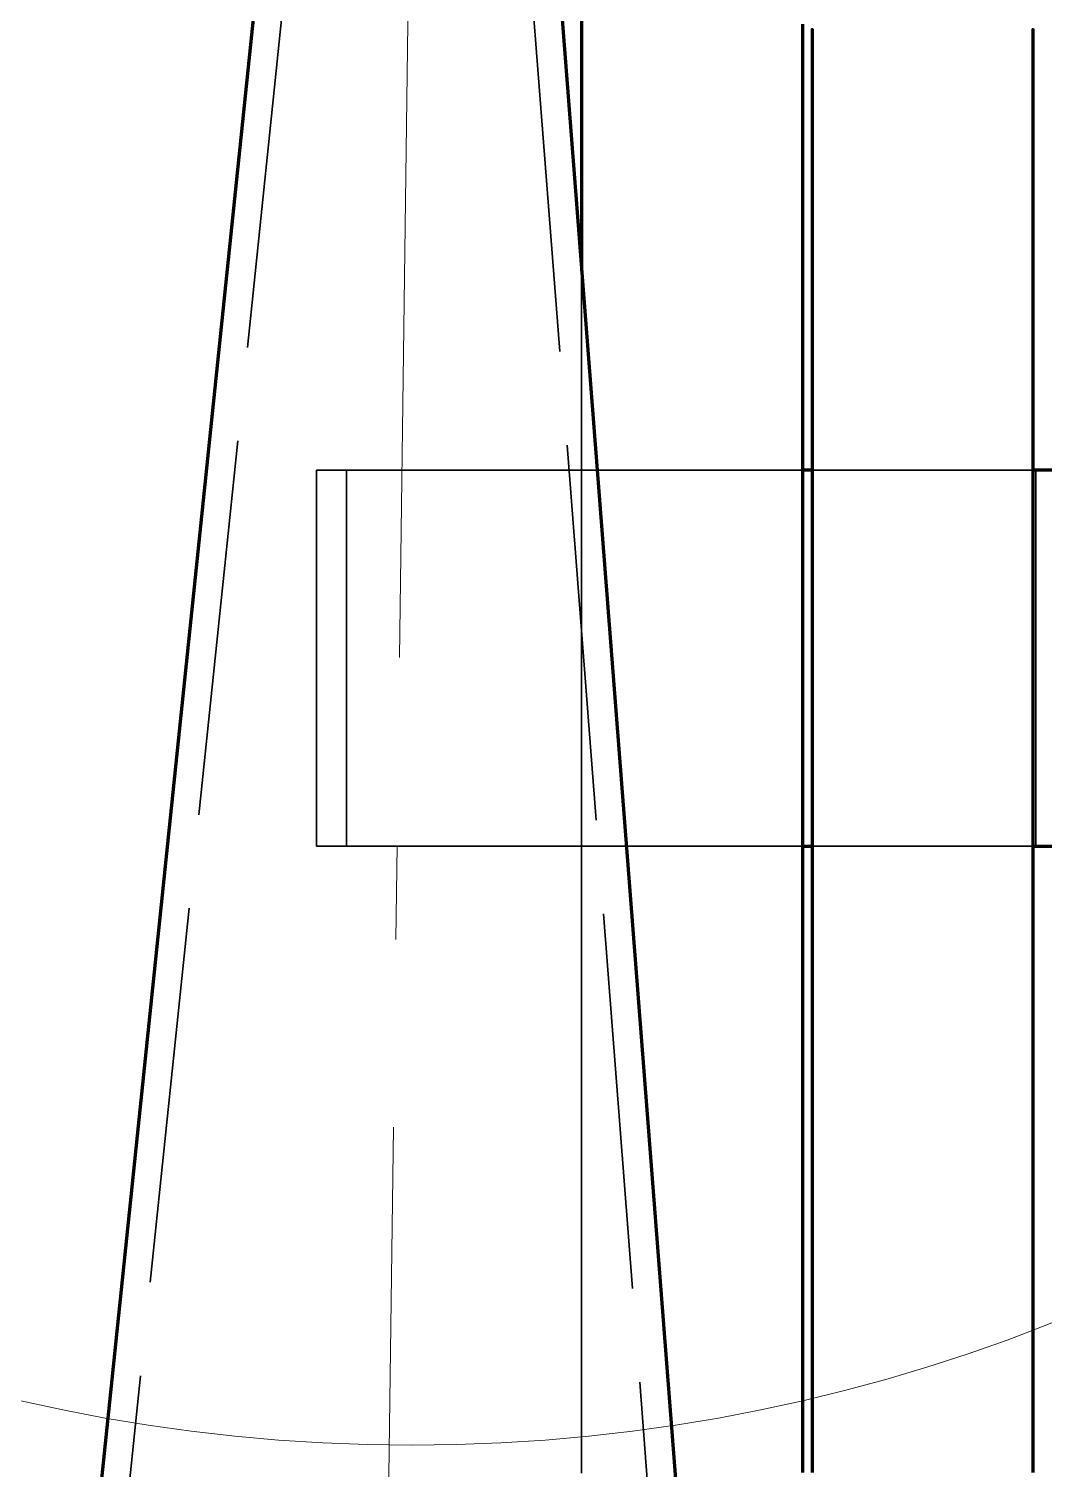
# Model space of a CAD drawing. Header units: millimetres. Extents: x 0 to 2382, y 0 to 420.
# Drawn here: x 258.88 to 269.68, y 226.87 to 242.2 of the extents above; entities that cross this region are included whole.
import ezdxf

# ---------------------------------------------------------------- set-up
doc = ezdxf.new("R2010")
doc.units = ezdxf.units.MM
doc.linetypes.add('IRAM-E-TRAZOS', pattern=[5, 4, -1])
doc.linetypes.add('IRAM-F-TRAZO-PUNTO', pattern=[20, 15, -2, 1, -2])
for name, color, linetype, lineweight in [('01-VISIBLE', 7, 'CONTINUOUS', 70), ('02-OCULTA', 4, 'IRAM-E-TRAZOS', 35), ('03-EJE', 1, 'IRAM-F-TRAZO-PUNTO', 18), ('08-FINA', 5, 'CONTINUOUS', 18)]:
    doc.layers.add(name, color=color, linetype=linetype, lineweight=lineweight)

msp = doc.modelspace()

# ---------------------------------------------------------------- linework, layer by layer
at = {"layer": '01-VISIBLE'}
for p, q in [((261.32, 242.789), (259.262, 222.966)), ((264.52, 242.747), (266.061, 222.877)), ((267.212, 242.196), (267.212, 238.575)), ((269.562, 242.196), (269.562, 238.575)), ((264.762, 241.542), (264.762, 239.617)), ((267.112, 241.542), (267.112, 238.88)), ((267.212, 237.5), (267.112, 237.5)), ((269.912, 237.5), (269.562, 237.5)), ((267.212, 236.823), (267.212, 233)), ((269.562, 236.823), (269.562, 233)), ((267.112, 236.515), (267.112, 233)), ((267.112, 233.5), (267.212, 233.5)), ((269.562, 233.5), (269.912, 233.5))]:
    msp.add_line(p, q, dxfattribs=at)
for points in [[(264.762, 242.646), (264.762, 242.596), (264.762, 242.545), (264.762, 242.495), (264.762, 242.445), (264.762, 242.395), (264.762, 242.345), (264.762, 242.295), (264.762, 242.244), (264.762, 242.194), (264.762, 242.144), (264.762, 242.094), (264.762, 242.044), (264.762, 241.994), (264.762, 241.943), (264.762, 241.893), (264.762, 241.843), (264.762, 241.793), (264.762, 241.743), (264.762, 241.693), (264.762, 241.643), (264.762, 241.592), (264.762, 241.542)], [(267.112, 242.244), (267.112, 242.194), (267.112, 242.143), (267.112, 242.093), (267.112, 242.043), (267.112, 241.993), (267.112, 241.943), (267.112, 241.893), (267.112, 241.843), (267.112, 241.793), (267.112, 241.743), (267.112, 241.693), (267.112, 241.642), (267.112, 241.592), (267.112, 241.542)], [(267.112, 238.88), (267.112, 238.83), (267.112, 238.779), (267.112, 238.729), (267.112, 238.679), (267.112, 238.628), (267.112, 238.578), (267.112, 238.528), (267.112, 238.477), (267.112, 238.427), (267.112, 238.377), (267.112, 238.326), (267.112, 238.276), (267.112, 238.226), (267.112, 238.175), (267.112, 238.125), (267.112, 238.075), (267.112, 238.024), (267.112, 237.974), (267.112, 237.924), (267.112, 237.873), (267.112, 237.823), (267.112, 237.773), (267.112, 237.723), (267.112, 237.672), (267.112, 237.622), (267.112, 237.572), (267.112, 237.521), (267.112, 237.471), (267.112, 237.421), (267.112, 237.37), (267.112, 237.32), (267.112, 237.27), (267.112, 237.219), (267.112, 237.169), (267.112, 237.119), (267.112, 237.068), (267.112, 237.018), (267.112, 236.968), (267.112, 236.917), (267.112, 236.867), (267.112, 236.817), (267.112, 236.766), (267.112, 236.716), (267.112, 236.666), (267.112, 236.615), (267.112, 236.565), (267.112, 236.515)], [(267.212, 238.575), (267.212, 238.525), (267.212, 238.475), (267.212, 238.425), (267.212, 238.375), (267.212, 238.325), (267.212, 238.275), (267.212, 238.224), (267.212, 238.174), (267.212, 238.124), (267.212, 238.074), (267.212, 238.024), (267.212, 237.974), (267.212, 237.924), (267.212, 237.874), (267.212, 237.824), (267.212, 237.774), (267.212, 237.724), (267.212, 237.674), (267.212, 237.624), (267.212, 237.574), (267.212, 237.524), (267.212, 237.474), (267.212, 237.424), (267.212, 237.374), (267.212, 237.324), (267.212, 237.273), (267.212, 237.223), (267.212, 237.173), (267.212, 237.123), (267.212, 237.073), (267.212, 237.023), (267.212, 236.973), (267.212, 236.923), (267.212, 236.873), (267.212, 236.823)], [(269.562, 238.575), (269.562, 238.525), (269.562, 238.475), (269.562, 238.425), (269.562, 238.375), (269.562, 238.325), (269.562, 238.275), (269.562, 238.224), (269.562, 238.174), (269.562, 238.124), (269.562, 238.074), (269.562, 238.024), (269.562, 237.974), (269.562, 237.924), (269.562, 237.874), (269.562, 237.824), (269.562, 237.774), (269.562, 237.724), (269.562, 237.674), (269.562, 237.624), (269.562, 237.574), (269.562, 237.524), (269.562, 237.474), (269.562, 237.424), (269.562, 237.374), (269.562, 237.324), (269.562, 237.273), (269.562, 237.223), (269.562, 237.173), (269.562, 237.123), (269.562, 237.073), (269.562, 237.023), (269.562, 236.973), (269.562, 236.923), (269.562, 236.873), (269.562, 236.823)], [(267.112, 233), (267.112, 232.95), (267.112, 232.9), (267.112, 232.85), (267.112, 232.8), (267.112, 232.749), (267.112, 232.699), (267.112, 232.649), (267.112, 232.599), (267.112, 232.549), (267.112, 232.499), (267.112, 232.449), (267.112, 232.399), (267.112, 232.348), (267.112, 232.298), (267.112, 232.248), (267.112, 232.198), (267.112, 232.148), (267.112, 232.098), (267.112, 232.048), (267.112, 231.998), (267.112, 231.948), (267.112, 231.897), (267.112, 231.847), (267.112, 231.797), (267.112, 231.747), (267.112, 231.697), (267.112, 231.647), (267.112, 231.597), (267.112, 231.547), (267.112, 231.497), (267.112, 231.446), (267.112, 231.396), (267.112, 231.346), (267.112, 231.296), (267.112, 231.246), (267.112, 231.196), (267.112, 231.146), (267.112, 231.096), (267.112, 231.045), (267.112, 230.995), (267.112, 230.945), (267.112, 230.895), (267.112, 230.845), (267.112, 230.795), (267.112, 230.745), (267.112, 230.695), (267.112, 230.645), (267.112, 230.594), (267.112, 230.544), (267.112, 230.494), (267.112, 230.444), (267.112, 230.394), (267.112, 230.344), (267.112, 230.294), (267.112, 230.244), (267.112, 230.194), (267.112, 230.143), (267.112, 230.093), (267.112, 230.043), (267.112, 229.993), (267.112, 229.943), (267.112, 229.893), (267.112, 229.843), (267.112, 229.793), (267.112, 229.742), (267.112, 229.692), (267.112, 229.642), (267.112, 229.592), (267.112, 229.542), (267.112, 229.492), (267.112, 229.442), (267.112, 229.392), (267.112, 229.342), (267.112, 229.291), (267.112, 229.241), (267.112, 229.191), (267.112, 229.141), (267.112, 229.091), (267.112, 229.041), (267.112, 228.991), (267.112, 228.941), (267.112, 228.891), (267.112, 228.84), (267.112, 228.79), (267.112, 228.74), (267.112, 228.69), (267.112, 228.64), (267.112, 228.59), (267.112, 228.54), (267.112, 228.49), (267.112, 228.439), (267.112, 228.389), (267.112, 228.339), (267.112, 228.289), (267.112, 228.239), (267.112, 228.189), (267.112, 228.139), (267.112, 228.089), (267.112, 228.039), (267.112, 227.988), (267.112, 227.938), (267.112, 227.888), (267.112, 227.838), (267.112, 227.788), (267.112, 227.738), (267.112, 227.688), (267.112, 227.638), (267.112, 227.587), (267.112, 227.537), (267.112, 227.487), (267.112, 227.437), (267.112, 227.387), (267.112, 227.337), (267.112, 227.287), (267.112, 227.237), (267.112, 227.187), (267.112, 227.136), (267.112, 227.086), (267.112, 227.036), (267.112, 226.986), (267.112, 226.936), (267.112, 226.886), (267.112, 226.836)], [(267.212, 233), (267.212, 232.95), (267.212, 232.9), (267.212, 232.85), (267.212, 232.8), (267.212, 232.749), (267.212, 232.699), (267.212, 232.649), (267.212, 232.599), (267.212, 232.549), (267.212, 232.499), (267.212, 232.449), (267.212, 232.399), (267.212, 232.348), (267.212, 232.298), (267.212, 232.248), (267.212, 232.198), (267.212, 232.148), (267.212, 232.098), (267.212, 232.048), (267.212, 231.998), (267.212, 231.948), (267.212, 231.897), (267.212, 231.847), (267.212, 231.797), (267.212, 231.747), (267.212, 231.697), (267.212, 231.647), (267.212, 231.597), (267.212, 231.547), (267.212, 231.497), (267.212, 231.446), (267.212, 231.396), (267.212, 231.346), (267.212, 231.296), (267.212, 231.246), (267.212, 231.196), (267.212, 231.146), (267.212, 231.096), (267.212, 231.045), (267.212, 230.995), (267.212, 230.945), (267.212, 230.895), (267.212, 230.845), (267.212, 230.795), (267.212, 230.745), (267.212, 230.695), (267.212, 230.645), (267.212, 230.594), (267.212, 230.544), (267.212, 230.494), (267.212, 230.444), (267.212, 230.394), (267.212, 230.344), (267.212, 230.294), (267.212, 230.244), (267.212, 230.194), (267.212, 230.143), (267.212, 230.093), (267.212, 230.043), (267.212, 229.993), (267.212, 229.943), (267.212, 229.893), (267.212, 229.843), (267.212, 229.793), (267.212, 229.742), (267.212, 229.692), (267.212, 229.642), (267.212, 229.592), (267.212, 229.542), (267.212, 229.492), (267.212, 229.442), (267.212, 229.392), (267.212, 229.342), (267.212, 229.291), (267.212, 229.241), (267.212, 229.191), (267.212, 229.141), (267.212, 229.091), (267.212, 229.041), (267.212, 228.991), (267.212, 228.941), (267.212, 228.891), (267.212, 228.84), (267.212, 228.79), (267.212, 228.74), (267.212, 228.69), (267.212, 228.64), (267.212, 228.59), (267.212, 228.54), (267.212, 228.49), (267.212, 228.439), (267.212, 228.389), (267.212, 228.339), (267.212, 228.289), (267.212, 228.239), (267.212, 228.189), (267.212, 228.139), (267.212, 228.089), (267.212, 228.039), (267.212, 227.988), (267.212, 227.938), (267.212, 227.888), (267.212, 227.838), (267.212, 227.788), (267.212, 227.738), (267.212, 227.688), (267.212, 227.638), (267.212, 227.587), (267.212, 227.537), (267.212, 227.487), (267.212, 227.437), (267.212, 227.387), (267.212, 227.337), (267.212, 227.287), (267.212, 227.237), (267.212, 227.187), (267.212, 227.136), (267.212, 227.086), (267.212, 227.036), (267.212, 226.986), (267.212, 226.936), (267.212, 226.886), (267.212, 226.836)], [(269.562, 233), (269.562, 232.95), (269.562, 232.9), (269.562, 232.85), (269.562, 232.8), (269.562, 232.749), (269.562, 232.699), (269.562, 232.649), (269.562, 232.599), (269.562, 232.549), (269.562, 232.499), (269.562, 232.449), (269.562, 232.399), (269.562, 232.348), (269.562, 232.298), (269.562, 232.248), (269.562, 232.198), (269.562, 232.148), (269.562, 232.098), (269.562, 232.048), (269.562, 231.998), (269.562, 231.948), (269.562, 231.897), (269.562, 231.847), (269.562, 231.797), (269.562, 231.747), (269.562, 231.697), (269.562, 231.647), (269.562, 231.597), (269.562, 231.547), (269.562, 231.497), (269.562, 231.446), (269.562, 231.396), (269.562, 231.346), (269.562, 231.296), (269.562, 231.246), (269.562, 231.196), (269.562, 231.146), (269.562, 231.096), (269.562, 231.045), (269.562, 230.995), (269.562, 230.945), (269.562, 230.895), (269.562, 230.845), (269.562, 230.795), (269.562, 230.745), (269.562, 230.695), (269.562, 230.645), (269.562, 230.594), (269.562, 230.544), (269.562, 230.494), (269.562, 230.444), (269.562, 230.394), (269.562, 230.344), (269.562, 230.294), (269.562, 230.244), (269.562, 230.194), (269.562, 230.143), (269.562, 230.093), (269.562, 230.043), (269.562, 229.993), (269.562, 229.943), (269.562, 229.893), (269.562, 229.843), (269.562, 229.793), (269.562, 229.742), (269.562, 229.692), (269.562, 229.642), (269.562, 229.592), (269.562, 229.542), (269.562, 229.492), (269.562, 229.442), (269.562, 229.392), (269.562, 229.342), (269.562, 229.291), (269.562, 229.241), (269.562, 229.191), (269.562, 229.141), (269.562, 229.091), (269.562, 229.041), (269.562, 228.991), (269.562, 228.941), (269.562, 228.891), (269.562, 228.84), (269.562, 228.79), (269.562, 228.74), (269.562, 228.69), (269.562, 228.64), (269.562, 228.59), (269.562, 228.54), (269.562, 228.49), (269.562, 228.439), (269.562, 228.389), (269.562, 228.339), (269.562, 228.289), (269.562, 228.239), (269.562, 228.189), (269.562, 228.139), (269.562, 228.089), (269.562, 228.039), (269.562, 227.988), (269.562, 227.938), (269.562, 227.888), (269.562, 227.838), (269.562, 227.788), (269.562, 227.738), (269.562, 227.688), (269.562, 227.638), (269.562, 227.587), (269.562, 227.537), (269.562, 227.487), (269.562, 227.437), (269.562, 227.387), (269.562, 227.337), (269.562, 227.287), (269.562, 227.237), (269.562, 227.187), (269.562, 227.136), (269.562, 227.086), (269.562, 227.036), (269.562, 226.986), (269.562, 226.936), (269.562, 226.886), (269.562, 226.836)]]:
    msp.add_lwpolyline(points, dxfattribs=at)
at = {"layer": '02-OCULTA'}
for p, q in [((261.62, 242.785), (259.562, 222.961)), ((264.22, 242.751), (265.761, 222.88)), ((267.212, 238.618), (267.212, 242.102)), ((269.562, 238.618), (269.562, 242.102)), ((264.762, 238.705), (264.762, 241.915)), ((267.112, 238.705), (267.112, 241.915)), ((264.762, 239.617), (264.762, 238.88)), ((262.262, 237.5), (261.942, 237.5)), ((261.942, 237.5), (269.592, 237.5)), ((269.592, 237.5), (261.942, 237.5)), ((262.262, 237.5), (261.942, 237.5)), ((261.942, 233.5), (261.942, 237.5)), ((261.942, 233.5), (261.942, 237.5)), ((261.942, 233.5), (261.942, 237.5)), ((261.942, 233.5), (261.942, 237.5)), ((262.262, 233.5), (262.262, 237.5)), ((267.112, 237.5), (262.262, 237.5)), ((269.912, 237.5), (262.262, 237.5)), ((262.262, 233.5), (262.262, 237.5)), ((262.262, 233.5), (262.262, 237.5)), ((262.262, 233.5), (262.262, 237.5)), ((269.562, 237.5), (267.212, 237.5)), ((269.592, 237.5), (269.592, 233.5)), ((269.592, 237.5), (269.592, 233.5)), ((267.212, 233), (267.212, 236.779)), ((269.562, 233), (269.562, 236.779)), ((264.762, 233), (264.762, 236.692)), ((267.112, 233), (267.112, 236.692)), ((264.762, 236.515), (264.762, 233)), ((262.262, 233.5), (261.942, 233.5)), ((261.942, 233.5), (269.592, 233.5)), ((269.592, 233.5), (261.942, 233.5)), ((262.262, 233.5), (261.942, 233.5)), ((262.262, 233.5), (267.112, 233.5)), ((262.262, 233.5), (269.912, 233.5)), ((267.212, 233.5), (269.562, 233.5))]:
    msp.add_line(p, q, dxfattribs=at)
for points in [[(264.762, 241.915), (264.762, 241.965), (264.762, 242.016), (264.762, 242.066), (264.762, 242.116), (264.762, 242.167), (264.762, 242.217)], [(267.112, 241.915), (267.112, 241.965), (267.112, 242.016), (267.112, 242.066), (267.112, 242.116), (267.112, 242.167), (267.112, 242.217)], [(267.212, 242.102), (267.212, 242.152), (267.212, 242.202)], [(269.562, 242.102), (269.562, 242.152), (269.562, 242.202)], [(264.762, 238.88), (264.762, 238.83), (264.762, 238.779), (264.762, 238.729), (264.762, 238.679), (264.762, 238.628), (264.762, 238.578), (264.762, 238.528), (264.762, 238.477), (264.762, 238.427), (264.762, 238.377), (264.762, 238.326), (264.762, 238.276), (264.762, 238.226), (264.762, 238.175), (264.762, 238.125), (264.762, 238.075), (264.762, 238.024), (264.762, 237.974), (264.762, 237.924), (264.762, 237.873), (264.762, 237.823), (264.762, 237.773), (264.762, 237.723), (264.762, 237.672), (264.762, 237.622), (264.762, 237.572), (264.762, 237.521), (264.762, 237.471), (264.762, 237.421), (264.762, 237.37), (264.762, 237.32), (264.762, 237.27), (264.762, 237.219), (264.762, 237.169), (264.762, 237.119), (264.762, 237.068), (264.762, 237.018), (264.762, 236.968), (264.762, 236.917), (264.762, 236.867), (264.762, 236.817), (264.762, 236.766), (264.762, 236.716), (264.762, 236.666), (264.762, 236.615), (264.762, 236.565), (264.762, 236.515)], [(264.762, 236.692), (264.762, 236.742), (264.762, 236.792), (264.762, 236.843), (264.762, 236.893), (264.762, 236.943), (264.762, 236.994), (264.762, 237.044), (264.762, 237.094), (264.762, 237.145), (264.762, 237.195), (264.762, 237.245), (264.762, 237.296), (264.762, 237.346), (264.762, 237.396), (264.762, 237.447), (264.762, 237.497), (264.762, 237.547), (264.762, 237.598), (264.762, 237.648), (264.762, 237.698), (264.762, 237.749), (264.762, 237.799), (264.762, 237.849), (264.762, 237.9), (264.762, 237.95), (264.762, 238), (264.762, 238.051), (264.762, 238.101), (264.762, 238.151), (264.762, 238.202), (264.762, 238.252), (264.762, 238.302), (264.762, 238.353), (264.762, 238.403), (264.762, 238.453), (264.762, 238.504), (264.762, 238.554), (264.762, 238.604), (264.762, 238.655), (264.762, 238.705)], [(267.112, 236.692), (267.112, 236.742), (267.112, 236.792), (267.112, 236.843), (267.112, 236.893), (267.112, 236.943), (267.112, 236.994), (267.112, 237.044), (267.112, 237.094), (267.112, 237.145), (267.112, 237.195), (267.112, 237.245), (267.112, 237.296), (267.112, 237.346), (267.112, 237.396), (267.112, 237.447), (267.112, 237.497), (267.112, 237.547), (267.112, 237.598), (267.112, 237.648), (267.112, 237.698), (267.112, 237.749), (267.112, 237.799), (267.112, 237.849), (267.112, 237.9), (267.112, 237.95), (267.112, 238), (267.112, 238.051), (267.112, 238.101), (267.112, 238.151), (267.112, 238.202), (267.112, 238.252), (267.112, 238.302), (267.112, 238.353), (267.112, 238.403), (267.112, 238.453), (267.112, 238.504), (267.112, 238.554), (267.112, 238.604), (267.112, 238.655), (267.112, 238.705)], [(267.212, 236.779), (267.212, 236.83), (267.212, 236.881), (267.212, 236.932), (267.212, 236.984), (267.212, 237.035), (267.212, 237.086), (267.212, 237.137), (267.212, 237.188), (267.212, 237.239), (267.212, 237.29), (267.212, 237.341), (267.212, 237.392), (267.212, 237.443), (267.212, 237.494), (267.212, 237.545), (267.212, 237.597), (267.212, 237.648), (267.212, 237.699), (267.212, 237.75), (267.212, 237.801), (267.212, 237.852), (267.212, 237.903), (267.212, 237.954), (267.212, 238.005), (267.212, 238.056), (267.212, 238.107), (267.212, 238.159), (267.212, 238.21), (267.212, 238.261), (267.212, 238.312), (267.212, 238.363), (267.212, 238.414), (267.212, 238.465), (267.212, 238.516), (267.212, 238.567), (267.212, 238.618)], [(269.562, 236.779), (269.562, 236.83), (269.562, 236.881), (269.562, 236.932), (269.562, 236.984), (269.562, 237.035), (269.562, 237.086), (269.562, 237.137), (269.562, 237.188), (269.562, 237.239), (269.562, 237.29), (269.562, 237.341), (269.562, 237.392), (269.562, 237.443), (269.562, 237.494), (269.562, 237.545), (269.562, 237.597), (269.562, 237.648), (269.562, 237.699), (269.562, 237.75), (269.562, 237.801), (269.562, 237.852), (269.562, 237.903), (269.562, 237.954), (269.562, 238.005), (269.562, 238.056), (269.562, 238.107), (269.562, 238.159), (269.562, 238.21), (269.562, 238.261), (269.562, 238.312), (269.562, 238.363), (269.562, 238.414), (269.562, 238.465), (269.562, 238.516), (269.562, 238.567), (269.562, 238.618)], [(264.762, 233), (264.762, 232.95), (264.762, 232.9), (264.762, 232.849), (264.762, 232.799), (264.762, 232.749), (264.762, 232.699), (264.762, 232.649), (264.762, 232.599), (264.762, 232.548), (264.762, 232.498), (264.762, 232.448), (264.762, 232.398), (264.762, 232.348), (264.762, 232.298), (264.762, 232.247), (264.762, 232.197), (264.762, 232.147), (264.762, 232.097), (264.762, 232.047), (264.762, 231.997), (264.762, 231.946), (264.762, 231.896), (264.762, 231.846), (264.762, 231.796), (264.762, 231.746), (264.762, 231.695), (264.762, 231.645), (264.762, 231.595), (264.762, 231.545), (264.762, 231.495), (264.762, 231.445), (264.762, 231.394), (264.762, 231.344), (264.762, 231.294), (264.762, 231.244), (264.762, 231.194), (264.762, 231.144), (264.762, 231.093), (264.762, 231.043), (264.762, 230.993), (264.762, 230.943), (264.762, 230.893), (264.762, 230.843), (264.762, 230.792), (264.762, 230.742), (264.762, 230.692), (264.762, 230.642), (264.762, 230.592), (264.762, 230.542), (264.762, 230.491), (264.762, 230.441), (264.762, 230.391), (264.762, 230.341), (264.762, 230.291), (264.762, 230.24), (264.762, 230.19), (264.762, 230.14), (264.762, 230.09), (264.762, 230.04), (264.762, 229.99), (264.762, 229.939), (264.762, 229.889), (264.762, 229.839), (264.762, 229.789), (264.762, 229.739), (264.762, 229.689), (264.762, 229.638), (264.762, 229.588), (264.762, 229.538), (264.762, 229.488), (264.762, 229.438), (264.762, 229.388), (264.762, 229.337), (264.762, 229.287), (264.762, 229.237), (264.762, 229.187), (264.762, 229.137), (264.762, 229.086), (264.762, 229.036), (264.762, 228.986), (264.762, 228.936), (264.762, 228.886), (264.762, 228.836), (264.762, 228.785), (264.762, 228.735), (264.762, 228.685), (264.762, 228.635), (264.762, 228.585), (264.762, 228.535), (264.762, 228.484), (264.762, 228.434), (264.762, 228.384), (264.762, 228.334), (264.762, 228.284), (264.762, 228.234), (264.762, 228.183), (264.762, 228.133), (264.762, 228.083), (264.762, 228.033), (264.762, 227.983), (264.762, 227.932), (264.762, 227.882), (264.762, 227.832), (264.762, 227.782), (264.762, 227.732), (264.762, 227.682), (264.762, 227.631), (264.762, 227.581), (264.762, 227.531), (264.762, 227.481), (264.762, 227.431), (264.762, 227.381), (264.762, 227.33), (264.762, 227.28), (264.762, 227.23), (264.762, 227.18), (264.762, 227.13), (264.762, 227.08), (264.762, 227.029), (264.762, 226.979), (264.762, 226.929), (264.762, 226.879), (264.762, 226.829)], [(264.762, 233), (264.762, 232.95), (264.762, 232.9), (264.762, 232.85), (264.762, 232.8), (264.762, 232.749), (264.762, 232.699), (264.762, 232.649), (264.762, 232.599), (264.762, 232.549), (264.762, 232.499), (264.762, 232.449), (264.762, 232.399), (264.762, 232.348), (264.762, 232.298), (264.762, 232.248), (264.762, 232.198), (264.762, 232.148), (264.762, 232.098), (264.762, 232.048), (264.762, 231.998), (264.762, 231.948), (264.762, 231.897), (264.762, 231.847), (264.762, 231.797), (264.762, 231.747), (264.762, 231.697), (264.762, 231.647), (264.762, 231.597), (264.762, 231.547), (264.762, 231.497), (264.762, 231.446), (264.762, 231.396), (264.762, 231.346), (264.762, 231.296), (264.762, 231.246), (264.762, 231.196), (264.762, 231.146), (264.762, 231.096), (264.762, 231.045), (264.762, 230.995), (264.762, 230.945), (264.762, 230.895), (264.762, 230.845), (264.762, 230.795), (264.762, 230.745), (264.762, 230.695), (264.762, 230.645), (264.762, 230.594), (264.762, 230.544), (264.762, 230.494), (264.762, 230.444), (264.762, 230.394), (264.762, 230.344), (264.762, 230.294), (264.762, 230.244), (264.762, 230.194), (264.762, 230.143), (264.762, 230.093), (264.762, 230.043), (264.762, 229.993), (264.762, 229.943), (264.762, 229.893), (264.762, 229.843), (264.762, 229.793), (264.762, 229.742), (264.762, 229.692), (264.762, 229.642), (264.762, 229.592), (264.762, 229.542), (264.762, 229.492), (264.762, 229.442), (264.762, 229.392), (264.762, 229.342), (264.762, 229.291), (264.762, 229.241), (264.762, 229.191), (264.762, 229.141), (264.762, 229.091), (264.762, 229.041), (264.762, 228.991), (264.762, 228.941), (264.762, 228.891), (264.762, 228.84), (264.762, 228.79), (264.762, 228.74), (264.762, 228.69), (264.762, 228.64), (264.762, 228.59), (264.762, 228.54), (264.762, 228.49), (264.762, 228.439), (264.762, 228.389), (264.762, 228.339), (264.762, 228.289), (264.762, 228.239), (264.762, 228.189), (264.762, 228.139), (264.762, 228.089), (264.762, 228.039), (264.762, 227.988), (264.762, 227.938), (264.762, 227.888), (264.762, 227.838), (264.762, 227.788), (264.762, 227.738), (264.762, 227.688), (264.762, 227.638), (264.762, 227.587), (264.762, 227.537), (264.762, 227.487), (264.762, 227.437), (264.762, 227.387), (264.762, 227.337), (264.762, 227.287), (264.762, 227.237), (264.762, 227.187), (264.762, 227.136), (264.762, 227.086), (264.762, 227.036), (264.762, 226.986), (264.762, 226.936), (264.762, 226.886), (264.762, 226.836)], [(267.112, 233), (267.112, 232.95), (267.112, 232.9), (267.112, 232.85), (267.112, 232.8), (267.112, 232.749), (267.112, 232.699), (267.112, 232.649), (267.112, 232.599), (267.112, 232.549), (267.112, 232.499), (267.112, 232.449), (267.112, 232.399), (267.112, 232.348), (267.112, 232.298), (267.112, 232.248), (267.112, 232.198), (267.112, 232.148), (267.112, 232.098), (267.112, 232.048), (267.112, 231.998), (267.112, 231.948), (267.112, 231.897), (267.112, 231.847), (267.112, 231.797), (267.112, 231.747), (267.112, 231.697), (267.112, 231.647), (267.112, 231.597), (267.112, 231.547), (267.112, 231.497), (267.112, 231.446), (267.112, 231.396), (267.112, 231.346), (267.112, 231.296), (267.112, 231.246), (267.112, 231.196), (267.112, 231.146), (267.112, 231.096), (267.112, 231.045), (267.112, 230.995), (267.112, 230.945), (267.112, 230.895), (267.112, 230.845), (267.112, 230.795), (267.112, 230.745), (267.112, 230.695), (267.112, 230.645), (267.112, 230.594), (267.112, 230.544), (267.112, 230.494), (267.112, 230.444), (267.112, 230.394), (267.112, 230.344), (267.112, 230.294), (267.112, 230.244), (267.112, 230.194), (267.112, 230.143), (267.112, 230.093), (267.112, 230.043), (267.112, 229.993), (267.112, 229.943), (267.112, 229.893), (267.112, 229.843), (267.112, 229.793), (267.112, 229.742), (267.112, 229.692), (267.112, 229.642), (267.112, 229.592), (267.112, 229.542), (267.112, 229.492), (267.112, 229.442), (267.112, 229.392), (267.112, 229.342), (267.112, 229.291), (267.112, 229.241), (267.112, 229.191), (267.112, 229.141), (267.112, 229.091), (267.112, 229.041), (267.112, 228.991), (267.112, 228.941), (267.112, 228.891), (267.112, 228.84), (267.112, 228.79), (267.112, 228.74), (267.112, 228.69), (267.112, 228.64), (267.112, 228.59), (267.112, 228.54), (267.112, 228.49), (267.112, 228.439), (267.112, 228.389), (267.112, 228.339), (267.112, 228.289), (267.112, 228.239), (267.112, 228.189), (267.112, 228.139), (267.112, 228.089), (267.112, 228.039), (267.112, 227.988), (267.112, 227.938), (267.112, 227.888), (267.112, 227.838), (267.112, 227.788), (267.112, 227.738), (267.112, 227.688), (267.112, 227.638), (267.112, 227.587), (267.112, 227.537), (267.112, 227.487), (267.112, 227.437), (267.112, 227.387), (267.112, 227.337), (267.112, 227.287), (267.112, 227.237), (267.112, 227.187), (267.112, 227.136), (267.112, 227.086), (267.112, 227.036), (267.112, 226.986), (267.112, 226.936), (267.112, 226.886), (267.112, 226.836)], [(267.212, 233), (267.212, 232.95), (267.212, 232.9), (267.212, 232.85), (267.212, 232.8), (267.212, 232.749), (267.212, 232.699), (267.212, 232.649), (267.212, 232.599), (267.212, 232.549), (267.212, 232.499), (267.212, 232.449), (267.212, 232.399), (267.212, 232.348), (267.212, 232.298), (267.212, 232.248), (267.212, 232.198), (267.212, 232.148), (267.212, 232.098), (267.212, 232.048), (267.212, 231.998), (267.212, 231.948), (267.212, 231.897), (267.212, 231.847), (267.212, 231.797), (267.212, 231.747), (267.212, 231.697), (267.212, 231.647), (267.212, 231.597), (267.212, 231.547), (267.212, 231.497), (267.212, 231.446), (267.212, 231.396), (267.212, 231.346), (267.212, 231.296), (267.212, 231.246), (267.212, 231.196), (267.212, 231.146), (267.212, 231.096), (267.212, 231.045), (267.212, 230.995), (267.212, 230.945), (267.212, 230.895), (267.212, 230.845), (267.212, 230.795), (267.212, 230.745), (267.212, 230.695), (267.212, 230.645), (267.212, 230.594), (267.212, 230.544), (267.212, 230.494), (267.212, 230.444), (267.212, 230.394), (267.212, 230.344), (267.212, 230.294), (267.212, 230.244), (267.212, 230.194), (267.212, 230.143), (267.212, 230.093), (267.212, 230.043), (267.212, 229.993), (267.212, 229.943), (267.212, 229.893), (267.212, 229.843), (267.212, 229.793), (267.212, 229.742), (267.212, 229.692), (267.212, 229.642), (267.212, 229.592), (267.212, 229.542), (267.212, 229.492), (267.212, 229.442), (267.212, 229.392), (267.212, 229.342), (267.212, 229.291), (267.212, 229.241), (267.212, 229.191), (267.212, 229.141), (267.212, 229.091), (267.212, 229.041), (267.212, 228.991), (267.212, 228.941), (267.212, 228.891), (267.212, 228.84), (267.212, 228.79), (267.212, 228.74), (267.212, 228.69), (267.212, 228.64), (267.212, 228.59), (267.212, 228.54), (267.212, 228.49), (267.212, 228.439), (267.212, 228.389), (267.212, 228.339), (267.212, 228.289), (267.212, 228.239), (267.212, 228.189), (267.212, 228.139), (267.212, 228.089), (267.212, 228.039), (267.212, 227.988), (267.212, 227.938), (267.212, 227.888), (267.212, 227.838), (267.212, 227.788), (267.212, 227.738), (267.212, 227.688), (267.212, 227.638), (267.212, 227.587), (267.212, 227.537), (267.212, 227.487), (267.212, 227.437), (267.212, 227.387), (267.212, 227.337), (267.212, 227.287), (267.212, 227.237), (267.212, 227.187), (267.212, 227.136), (267.212, 227.086), (267.212, 227.036), (267.212, 226.986), (267.212, 226.936), (267.212, 226.886), (267.212, 226.836)], [(269.562, 233), (269.562, 232.95), (269.562, 232.9), (269.562, 232.85), (269.562, 232.8), (269.562, 232.749), (269.562, 232.699), (269.562, 232.649), (269.562, 232.599), (269.562, 232.549), (269.562, 232.499), (269.562, 232.449), (269.562, 232.399), (269.562, 232.348), (269.562, 232.298), (269.562, 232.248), (269.562, 232.198), (269.562, 232.148), (269.562, 232.098), (269.562, 232.048), (269.562, 231.998), (269.562, 231.948), (269.562, 231.897), (269.562, 231.847), (269.562, 231.797), (269.562, 231.747), (269.562, 231.697), (269.562, 231.647), (269.562, 231.597), (269.562, 231.547), (269.562, 231.497), (269.562, 231.446), (269.562, 231.396), (269.562, 231.346), (269.562, 231.296), (269.562, 231.246), (269.562, 231.196), (269.562, 231.146), (269.562, 231.096), (269.562, 231.045), (269.562, 230.995), (269.562, 230.945), (269.562, 230.895), (269.562, 230.845), (269.562, 230.795), (269.562, 230.745), (269.562, 230.695), (269.562, 230.645), (269.562, 230.594), (269.562, 230.544), (269.562, 230.494), (269.562, 230.444), (269.562, 230.394), (269.562, 230.344), (269.562, 230.294), (269.562, 230.244), (269.562, 230.194), (269.562, 230.143), (269.562, 230.093), (269.562, 230.043), (269.562, 229.993), (269.562, 229.943), (269.562, 229.893), (269.562, 229.843), (269.562, 229.793), (269.562, 229.742), (269.562, 229.692), (269.562, 229.642), (269.562, 229.592), (269.562, 229.542), (269.562, 229.492), (269.562, 229.442), (269.562, 229.392), (269.562, 229.342), (269.562, 229.291), (269.562, 229.241), (269.562, 229.191), (269.562, 229.141), (269.562, 229.091), (269.562, 229.041), (269.562, 228.991), (269.562, 228.941), (269.562, 228.891), (269.562, 228.84), (269.562, 228.79), (269.562, 228.74), (269.562, 228.69), (269.562, 228.64), (269.562, 228.59), (269.562, 228.54), (269.562, 228.49), (269.562, 228.439), (269.562, 228.389), (269.562, 228.339), (269.562, 228.289), (269.562, 228.239), (269.562, 228.189), (269.562, 228.139), (269.562, 228.089), (269.562, 228.039), (269.562, 227.988), (269.562, 227.938), (269.562, 227.888), (269.562, 227.838), (269.562, 227.788), (269.562, 227.738), (269.562, 227.688), (269.562, 227.638), (269.562, 227.587), (269.562, 227.537), (269.562, 227.487), (269.562, 227.437), (269.562, 227.387), (269.562, 227.337), (269.562, 227.287), (269.562, 227.237), (269.562, 227.187), (269.562, 227.136), (269.562, 227.086), (269.562, 227.036), (269.562, 226.986), (269.562, 226.936), (269.562, 226.886), (269.562, 226.836)]]:
    msp.add_lwpolyline(points, dxfattribs=at)
at = {"layer": '03-EJE'}
msp.add_line((263.021, 250.507), (262.648, 221.924), dxfattribs=at)
at = {"layer": '08-FINA'}
msp.add_circle((262.956, 245.545), 18.417, dxfattribs=at)

doc.saveas('drawing.dxf')
